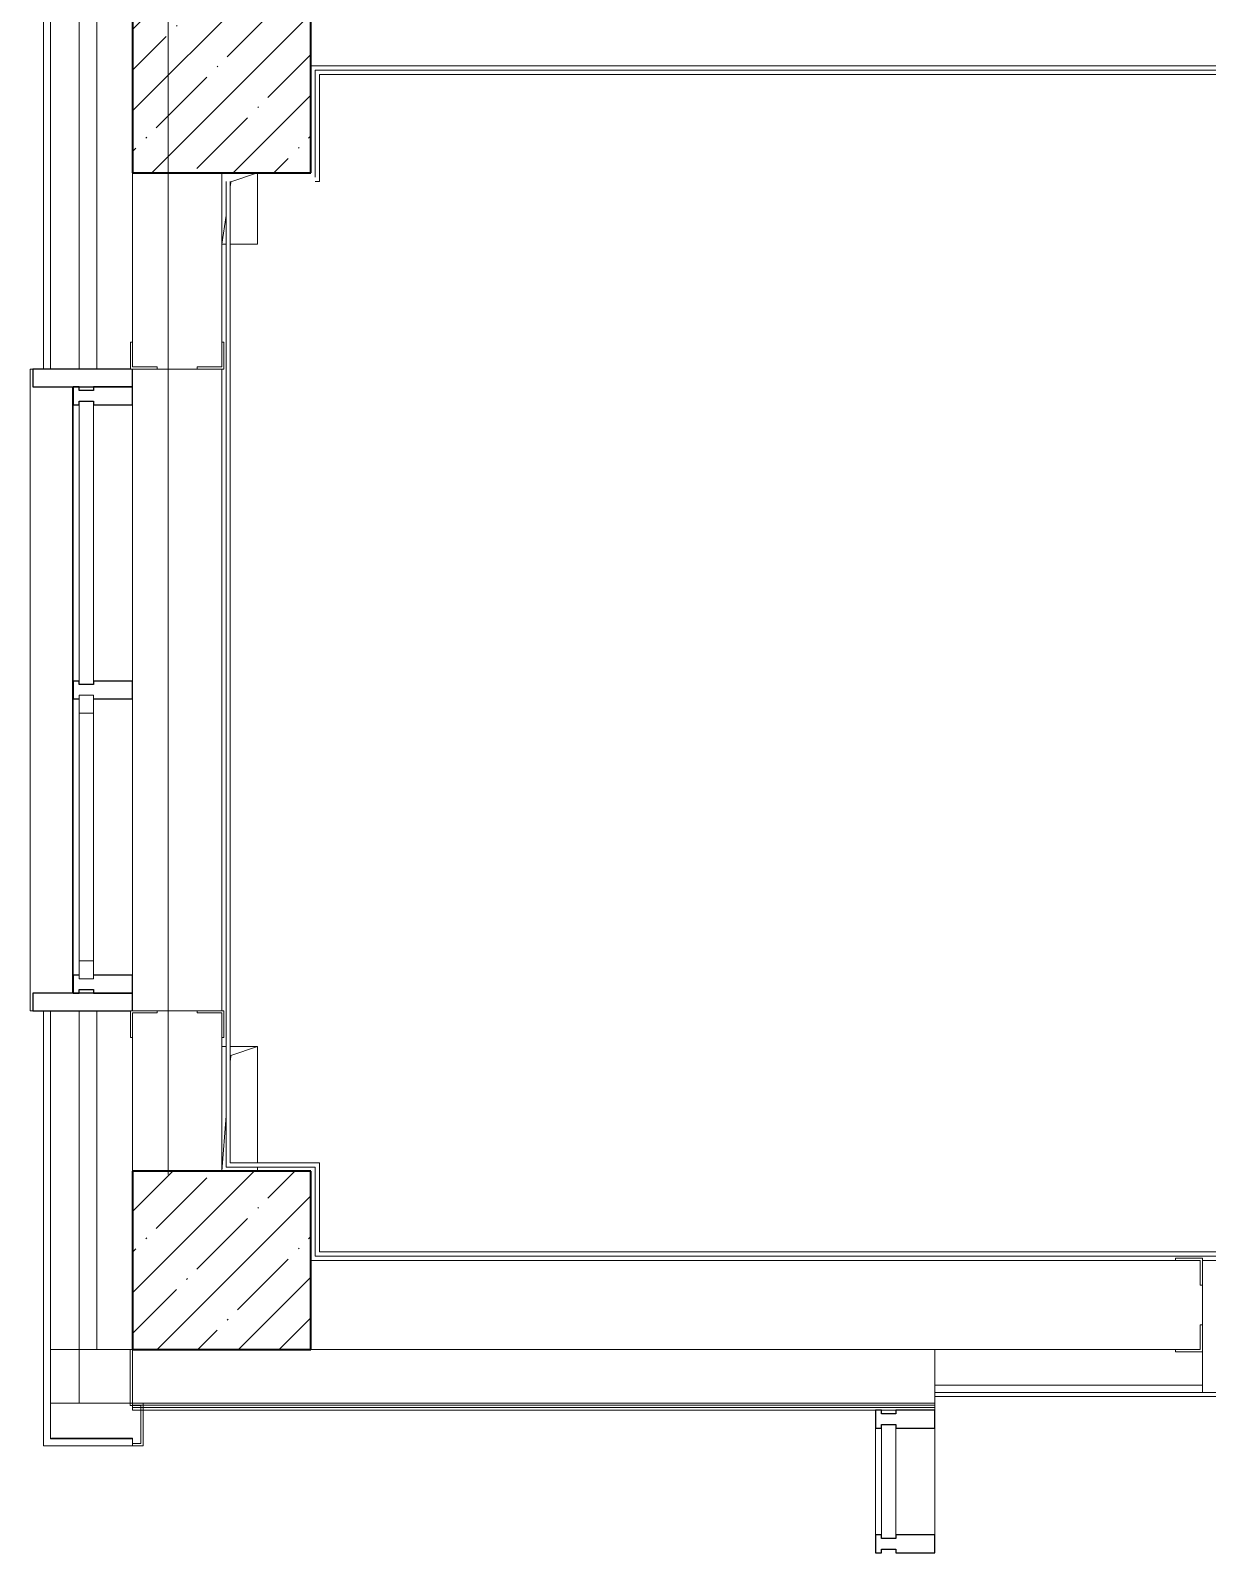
# Model space of a CAD drawing. Header units: millimetres. Extents: x 5993 to 95364, y 94667 to 143522.
# Drawn here: x 41601.2 to 41869.9, y 119998.1 to 120344 of the extents above; entities that cross this region are included whole.
import ezdxf

# ---------------------------------------------------------------- set-up
doc = ezdxf.new("R2010")
doc.units = ezdxf.units.MM
doc.linetypes.add('50_200_ШТРИХ_1Т_ш5_п1_п1_', pattern=[1400, 1000, -200, 0, -200])
doc.linetypes.add('Штрих короткий', pattern=[300, 150, -150])
for name, color, linetype, lineweight in [('0-2', 7, 'Continuous', 9), ('S-GRID-____-OTLN-1', 7, '50_200_ШТРИХ_1Т_ш5_п1_п1_', 9), ('Импосты витража', 7, 'Continuous', 9), ('Импосты витража-1', 7, 'Continuous', 25), ('Каркас_Импост', 7, 'Continuous', 13), ('Каркас_Импост-1', 7, 'Continuous', 9), ('Несущие колонны', 7, 'Continuous', 9), ('Несущие колонны-1', 7, 'Continuous', 35), ('Обобщенные модели', 7, 'Continuous', 9), ('Общие ребра', 7, 'Continuous', 9), ('Окна', 7, 'Continuous', 9), ('Остекление-1', 7, 'Continuous', 9), ('Перекрытия', 7, 'Continuous', 9), ('Перемычка-1', 7, 'Штрих короткий', 9), ('Стены', 7, 'Continuous', 9), ('Стены-1', 7, 'Continuous', 13)]:
    doc.layers.add(name, color=color, linetype=linetype, lineweight=lineweight)
doc.layers.add('Окна-1', color=7, linetype='Continuous', lineweight=9, true_color=0xa48f7a)

# ---------------------------------------------------------------- blocks, each defined once
blk = doc.blocks.new('BSC_Колонна _Прямоугольная - 500х500-V18-АИ2_01_План напольных покрытий и плинтусов 1го этажа _Часть 1_')
at = {"layer": 'Несущие колонны'}
h = blk.add_hatch(dxfattribs=at)
h.set_pattern_fill('FP_25', color=256, style=0, pattern_type=2)
h.set_pattern_definition([(45, (-150, -78400), (-114.04925, 114.04925), []), (45, (-35.95, -78400), (-114.04925, 114.04925), [201.613, -40.323, 3.353, -36.97])])
h.paths.add_polyline_path([(-250, -250), (250, -250), (250, 250), (-250, 250), (-250, 129.7)], flags=0)
at = {"layer": 'Несущие колонны-1'}
for p, q in [((250, 250), (-250, 250)), ((-250, 250), (-250, -250)), ((250, -250), (250, 250)), ((-250, -250), (250, -250))]:
    blk.add_line(p, q, dxfattribs=at)
blk = doc.blocks.new('BSC_Колонна _Прямоугольная - 500х500-V24-АИ2_01_План напольных покрытий и плинтусов 1го этажа _Часть 1_')
at = {"layer": 'Несущие колонны'}
h = blk.add_hatch(dxfattribs=at)
h.set_pattern_fill('FP_35', color=256, style=0, pattern_type=2)
h.set_pattern_definition([(45, (-150, -75100), (-114.04925, 114.04925), []), (45, (-35.95, -75100), (-114.04925, 114.04925), [201.613, -40.323, 3.353, -36.97])])
h.paths.add_polyline_path([(-250, -250), (250, -250), (250, 250), (-250, 250), (-250, 125.2)], flags=0)
at = {"layer": 'Несущие колонны-1'}
for p, q in [((250, 250), (-250, 250)), ((-250, 250), (-250, -250)), ((250, -250), (250, 250)), ((-250, -250), (250, -250))]:
    blk.add_line(p, q, dxfattribs=at)
blk = doc.blocks.new('Проем_Дверь_Прямоугольный - 1800х2700h_оконные проемы-25805030-АИ2_01_План напольных покрытий и плинтусов 1го этажа _Часть 1_')
at = {"layer": 'Перемычка-1'}
for p, q in [((900, 125), (-900, 125)), ((900, -125), (-900, -125))]:
    blk.add_line(p, q, dxfattribs=at)
blk = doc.blocks.new('Прямоугольный импост - Импост структурный с накладкой - 150мм-27090926-АИ2_01_План напольных покрытий и плинтусов 1го этажа _Часть 1_')
at = {"layer": 'Импосты витража-1'}
for p, q in [((-25, 0), (-25, 17)), ((-25, 17), (25, 17)), ((-15, 0), (-25, 0)), ((-15, -40), (-15, 0)), ((25, 0), (15, 0)), ((15, 0), (15, -40)), ((25, 17), (25, 0)), ((-25, -150), (-25, -40)), ((-25, -40), (-15, -40)), ((15, -40), (25, -40)), ((25, -40), (25, -150)), ((25, -150), (-25, -150))]:
    blk.add_line(p, q, dxfattribs=at)
blk = doc.blocks.new('PNS_Панель прямоугольная1 - Нр_Стекло - 40мм-31505753-АИ2_01_План напольных покрытий и плинтусов 1го этажа _Часть 1_')
at = {"layer": 'Остекление-1'}
for p, q in [((-150, 40), (150, 40)), ((-160, 0), (160, 0)), ((150, 0), (-150, 0))]:
    blk.add_line(p, q, dxfattribs=at)
blk = doc.blocks.new('Прямоугольный импост - Импост структурный с накладкой - 150мм-31505751-АИ2_01_План напольных покрытий и плинтусов 1го этажа _Часть 1_')
at = {"layer": 'Импосты витража'}
for p, q in [((1983, 69720), (1983, 70020)), ((2150, 69720), (2150, 70020))]:
    blk.add_line(p, q, dxfattribs=at)
blk = doc.blocks.new('Фахверк_СКБ_Уголок - 250_2700-27497298-АИ2_01_План напольных покрытий и плинтусов 1го этажа _Часть 1_')
at = {"layer": 'Обобщенные модели'}
for p, q in [((200, 181), (125, 181)), ((125, 181), (125, 106)), ((131, 106), (131, 175)), ((131, 175), (200, 175)), ((200, 175), (200, 181)), ((125, 106), (131, 106)), ((131, -6), (125, -6)), ((125, -6), (125, -81)), ((131, -75), (131, -6)), ((125, -81), (200, -81)), ((200, -75), (131, -75)), ((200, -81), (200, -75))]:
    blk.add_line(p, q, dxfattribs=at)
blk = doc.blocks.new('Фахверк_СКБ_Уголок - 250_3600-27498263-АИ2_01_План напольных покрытий и плинтусов 1го этажа _Часть 1_')
at = {"layer": 'Обобщенные модели'}
for p, q in [((200, 181), (125, 181)), ((125, 181), (125, 106)), ((131, 106), (131, 175)), ((131, 175), (200, 175)), ((200, 175), (200, 181)), ((125, 106), (131, 106)), ((131, -6), (125, -6)), ((125, -6), (125, -81)), ((131, -75), (131, -6)), ((125, -81), (200, -81)), ((200, -75), (131, -75)), ((200, -81), (200, -75))]:
    blk.add_line(p, q, dxfattribs=at)
blk = doc.blocks.new('AR_Отверстие прямоугольное _в плите_ - AR_Отверстие прямоугольное _в плите_-30511735-АИ2_01_План напольных покрытий и плинтусов 1го этажа _Часть 1_')
at = {"layer": 'Обобщенные модели'}
for p, q in [((-50, 100), (-50, -100)), ((-25, 75), (50, 100)), ((50, -100), (50, 100)), ((-26.5, 64.5), (-25, 75)), ((-50, -100), (-38.5, -19.5)), ((-50, -100), (-38.5, -100)), ((-26.5, -100), (50, -100))]:
    blk.add_line(p, q, dxfattribs=at)
blk = doc.blocks.new('AR_Отверстие прямоугольное _в плите_ - AR_Отверстие прямоугольное _в плите_-30511999-АИ2_01_План напольных покрытий и плинтусов 1го этажа _Часть 1_')
at = {"layer": 'Обобщенные модели'}
for p, q in [((-38, 175), (-50, 175)), ((50, 175), (-26, 175)), ((-25, 150), (50, 175)), ((50, -151), (50, 175)), ((-26, 137), (-25, 150)), ((-50, -175), (-38, -19)), ((50, -175), (50, -163))]:
    blk.add_line(p, q, dxfattribs=at)
blk = doc.blocks.new('Отлив_СКБ - Отлив витража_120_НВФ-31885689-АИ2_01_План напольных покрытий и плинтусов 1го этажа _Часть 1_')
at = {"layer": 'Окна'}
for p, q in [((0, 113), (0, 120)), ((1800, 120), (0, 120)), ((1800, 120), (1800, 113)), ((50, 2), (1750, 2))]:
    blk.add_line(p, q, dxfattribs=at)
blk = doc.blocks.new('PNS_Панель прямоугольная2 - Нр_Стекло - 40мм-26243474-АИ2_01_План напольных покрытий и плинтусов 1го этажа _Часть 1_')
at = {"layer": 'Каркас_Импост'}
for p, q in [((-397.5, 0), (-397.5, 40)), ((-397.5, 40), (-347.5, 40)), ((-347.5, 40), (-347.5, 0)), ((397.5, 40), (347.5, 40)), ((347.5, 40), (347.5, 0)), ((397.5, 0), (397.5, 40)), ((-347.5, 0), (-397.5, 0)), ((347.5, 0), (397.5, 0))]:
    blk.add_line(p, q, dxfattribs=at)
at = {"layer": 'Каркас_Импост-1'}
for p, q in [((-347.5, 40), (347.5, 40)), ((-347.5, 0), (347.5, 0))]:
    blk.add_line(p, q, dxfattribs=at)
blk = doc.blocks.new('Прямоугольный импост - Импост структурный с накладкой - 150мм-25647633-АИ2_01_План напольных покрытий и плинтусов 1го этажа _Часть 1_')
at = {"layer": 'Импосты витража-1'}
for p, q in [((-25, 0), (-25, 17)), ((-25, 17), (25, 17)), ((-15, 0), (-25, 0)), ((-15, -40), (-15, 0)), ((25, 17), (25, 0)), ((-25, -150), (-25, -40)), ((-25, -40), (-15, -40)), ((25, -40), (25, -150)), ((25, -150), (-25, -150))]:
    blk.add_line(p, q, dxfattribs=at)
blk = doc.blocks.new('Прямоугольный импост - Импост структурный с накладкой - 150мм-25647642-АИ2_01_План напольных покрытий и плинтусов 1го этажа _Часть 1_')
at = {"layer": 'Импосты витража'}
for p, q in [((103600, 79475), (103600, 80250)), ((103767, 79475), (103767, 80250))]:
    blk.add_line(p, q, dxfattribs=at)
blk = doc.blocks.new('Прямоугольный импост - Импост структурный с накладкой - 150мм-V165-АИ2_01_План напольных покрытий и плинтусов 1го этажа _Часть 1_')
at = {"layer": 'Импосты витража-1'}
for p, q in [((-25, 0), (-25, 17)), ((-25, 17), (25, 17)), ((25, 0), (15, 0)), ((15, 0), (15, -40)), ((25, 17), (25, 0)), ((-25, -150), (-25, -40)), ((15, -40), (25, -40)), ((25, -40), (25, -150)), ((25, -150), (-25, -150))]:
    blk.add_line(p, q, dxfattribs=at)
blk = doc.blocks.new('PNS_Панель прямоугольная1 - Нр_Стекло - 40мм-25259299-АИ2_01_План напольных покрытий и плинтусов 1го этажа _Часть 1_')
at = {"layer": 'Остекление-1'}
for p, q in [((-387.5, 40), (387.5, 40)), ((-397.5, 0), (397.5, 0)), ((387.5, 0), (-387.5, 0))]:
    blk.add_line(p, q, dxfattribs=at)
blk = doc.blocks.new('Прямоугольный импост - Импост структурный с накладкой - 150мм-25647644-АИ2_01_План напольных покрытий и плинтусов 1го этажа _Часть 1_')
at = {"layer": 'Импосты витража-1'}
for p, q in [((-25, 0), (-25, 17)), ((-25, 17), (25, 17)), ((-15, 0), (-25, 0)), ((-15, -40), (-15, 0)), ((25, 0), (15, 0)), ((15, 0), (15, -40)), ((25, 17), (25, 0)), ((-25, -150), (-25, -40)), ((-25, -40), (-15, -40)), ((15, -40), (25, -40)), ((25, -40), (25, -150)), ((25, -150), (-25, -150))]:
    blk.add_line(p, q, dxfattribs=at)
blk = doc.blocks.new('Прямоугольный импост - Откос НВФ_50х280 мм-25993834-АИ2_01_План напольных покрытий и плинтусов 1го этажа _Часть 1_')
at = {"layer": 'Импосты витража-1'}
for p, q in [((-50, 130), (0, 130)), ((-50, -150), (-50, 130)), ((0, 130), (0, -144)), ((0, -150), (-50, -150))]:
    blk.add_line(p, q, dxfattribs=at)
blk = doc.blocks.new('Прямоугольный импост - Откос НВФ_50х280 мм-25993838-АИ2_01_План напольных покрытий и плинтусов 1го этажа _Часть 1_')
at = {"layer": 'Импосты витража-1'}
for p, q in [((0, 130), (-50, 130)), ((-50, 130), (-50, -150)), ((0, -144), (0, 130)), ((-50, -150), (0, -150))]:
    blk.add_line(p, q, dxfattribs=at)
blk = doc.blocks.new('О_Общий_Откосы металлические_СКБ_Боковой - О_Общий_Откосы металлические_СКБ_Боковой-V299-АИ2_01_План напольных покрытий и плинтусов 1го этажа _Часть 1_')
at = {"layer": 'Обобщенные модели'}
for p, q in [((0, 0), (-120, 0)), ((-120, 0), (-120, -30)), ((0, -30), (0, 0)), ((-120, -30), (-270, -30)), ((-270, -30), (-270, -37)), ((-270, -37), (-113, -37)), ((-113, -37), (-113, -7)), ((-113, -7), (-7, -7)), ((-7, -7), (-7, -30)), ((-7, -30), (0, -30))]:
    blk.add_line(p, q, dxfattribs=at)
blk = doc.blocks.new('Отлив_СКБ1 - Отлив в уровне цоколя _RAL 1019_-32317937-АИ2_01_План напольных покрытий и плинтусов 1го этажа _Часть 1_')
at = {"layer": 'Окна-1'}
blk.add_hatch(color=256, dxfattribs=at).paths.add_polyline_path([(227.4, 2), (0, 2), (0, 0), (227.4, 0)], flags=0)
at = {"layer": 'Окна'}
for p, q in [((0, 2), (0, 0)), ((227.4, 2), (227.4, 0)), ((227.4, 0), (0, 0))]:
    blk.add_line(p, q, dxfattribs=at)

msp = doc.modelspace()

# ---------------------------------------------------------------- linework, layer by layer
at = {"layer": 'S-GRID-____-OTLN-1', "color": 251, "ltscale": 0.6, "true_color": 0x636466}
msp.add_line((41632.66, 118402.62), (41632.66, 121495.1), dxfattribs=at)
at = {"layer": 'Общие ребра'}
for p, q in [((41605.81, 120364.34), (41605.81, 120266.66)), ((41605.81, 120266.66), (41605.81, 120364.34)), ((41612.32, 120266.66), (41612.32, 120364.34)), ((41616.39, 120266.66), (41616.39, 120364.34)), ((41624.53, 120311.43), (41624.53, 120272.77)), ((41624.53, 120272.77), (41624.53, 120311.43)), ((41605.81, 120120.15), (41605.81, 120042.83)), ((41605.81, 120042.83), (41605.81, 120120.15)), ((41612.32, 120042.83), (41612.32, 120120.15)), ((41616.39, 120042.83), (41616.39, 120120.15)), ((41624.53, 120114.05), (41624.53, 120083.52)), ((41624.53, 120083.52), (41624.53, 120114.05)), ((41807.67, 120042.83), (41862.61, 120042.83)), ((41862.61, 120042.83), (41807.67, 120042.83)), ((41807.67, 120034.69), (41868.72, 120034.69)), ((41807.67, 120030.13), (41624.53, 120030.13)), ((41807.67, 120029.64), (41624.53, 120029.64))]:
    msp.add_line(p, q, dxfattribs=at)
at = {"layer": 'Перекрытия'}
msp.add_line((42023.37, 120032.08), (41807.67, 120032.08), dxfattribs=at)
at = {"layer": 'Стены'}
for p, q in [((41666.21, 120334.87), (42021.42, 120334.87)), ((41666.21, 120310.45), (41666.21, 120334.87)), ((42021.42, 120333.9), (41667.18, 120333.9)), ((41667.18, 120333.9), (41667.18, 120309.48)), ((41645.86, 120084.5), (41645.86, 120309.48)), ((41646.83, 120309.48), (41646.83, 120085.48)), ((41667.18, 120309.48), (41666.21, 120309.48)), ((41644.88, 120266.66), (41644.88, 120120.15)), ((41666.21, 120084.5), (41645.86, 120084.5)), ((41646.83, 120085.48), (41667.18, 120085.48)), ((41666.21, 120064.15), (41666.21, 120084.5)), ((41667.18, 120085.48), (41667.18, 120065.13)), ((42022.39, 120064.15), (41666.21, 120064.15)), ((41667.18, 120065.13), (42021.42, 120065.13)), ((41868.72, 120063.17), (41950.11, 120063.17)), ((41950.11, 120033.06), (41868.72, 120033.06)), ((41612.32, 120030.62), (41605.81, 120030.62))]:
    msp.add_line(p, q, dxfattribs=at)
at = {"layer": 'Стены-1'}
for p, q in [((41604.18, 120364.34), (41604.18, 120266.66)), ((41665.23, 120335.85), (42235, 120335.85)), ((41644.88, 120272.77), (41644.88, 120311.43)), ((41604.18, 120266.66), (41605.81, 120266.66)), ((41605.81, 120266.66), (41624.04, 120266.66)), ((41630.15, 120266.66), (41639.26, 120266.66)), ((41604.18, 120120.15), (41604.18, 120022.48)), ((41605.81, 120120.15), (41604.18, 120120.15)), ((41624.04, 120120.15), (41605.81, 120120.15)), ((41639.26, 120120.15), (41630.15, 120120.15)), ((41644.88, 120083.52), (41644.88, 120114.05)), ((41862.61, 120063.17), (41665.23, 120063.17)), ((41868.72, 120048.44), (41868.72, 120057.56)), ((41605.81, 120042.83), (41624.53, 120042.83)), ((41605.81, 120022.48), (41605.81, 120042.83)), ((41624.53, 120042.83), (41612.32, 120042.83)), ((41612.32, 120042.83), (41612.32, 120030.62)), ((41807.67, 120042.83), (41665.23, 120042.83)), ((41665.23, 120042.83), (41807.67, 120042.83)), ((41807.67, 120030.62), (41807.67, 120042.83)), ((41807.67, 120042.83), (41807.67, 120033.06)), ((41868.72, 120033.06), (41868.72, 120042.34)), ((41807.67, 120033.06), (41868.72, 120033.06)), ((41612.32, 120030.62), (41807.67, 120030.62)), ((41807.67, 120030.62), (41624.53, 120030.62)), ((41624.53, 120030.62), (41624.53, 120028.99)), ((41624.53, 120028.99), (41807.67, 120028.99)), ((41807.67, 120028.99), (41807.67, 120030.62)), ((41604.18, 120022.48), (41604.18, 120020.85)), ((41604.18, 120020.85), (41624.53, 120020.85)), ((41624.53, 120022.48), (41605.81, 120022.48)), ((41624.53, 120020.85), (41624.53, 120022.48))]:
    msp.add_line(p, q, dxfattribs=at)

# ---------------------------------------------------------------- block references
at = {"layer": '0-2', "xscale": 0.08139549610658335, "yscale": 0.08139549610658335, "zscale": 0.08139549610658335}
for name, p in [('BSC_Колонна _Прямоугольная - 500х500-V18-АИ2_01_План напольных покрытий и плинтусов 1го этажа _Часть 1_', (41644.88, 120331.78)), ('AR_Отверстие прямоугольное _в плите_ - AR_Отверстие прямоугольное _в плите_-30511735-АИ2_01_План напольных покрытий и плинтусов 1го этажа _Часть 1_', (41648.99, 120303.29)), ('AR_Отверстие прямоугольное _в плите_ - AR_Отверстие прямоугольное _в плите_-30511999-АИ2_01_План напольных покрытий и плинтусов 1го этажа _Часть 1_', (41648.95, 120097.77)), ('BSC_Колонна _Прямоугольная - 500х500-V24-АИ2_01_План напольных покрытий и плинтусов 1го этажа _Часть 1_', (41644.88, 120063.17)), ('Прямоугольный импост - Импост структурный с накладкой - 150мм-31505751-АИ2_01_План напольных покрытий и плинтусов 1го этажа _Часть 1_', (41632.67, 114325.61))]:
    msp.add_blockref(name, p, dxfattribs=at)
for name, p, rotation in [('Фахверк_СКБ_Уголок - 250_2700-27497298-АИ2_01_План напольных покрытий и плинтусов 1го этажа _Часть 1_', (41638.78, 120256.49), 89.99999999999991), ('Отлив_СКБ - Отлив витража_120_НВФ-31885689-АИ2_01_План напольных покрытий и плинтусов 1го этажа _Часть 1_', (41610.94, 120120.15), 90), ('Прямоугольный импост - Откос НВФ_50х280 мм-25993838-АИ2_01_План напольных покрытий и плинтусов 1го этажа _Часть 1_', (41612.32, 120266.66), 89.99999999999773), ('Проем_Дверь_Прямоугольный - 1800х2700h_оконные проемы-25805030-АИ2_01_План напольных покрытий и плинтусов 1го этажа _Часть 1_', (41634.71, 120193.41), 269.9999999999999), ('Прямоугольный импост - Импост структурный с накладкой - 150мм-25647642-АИ2_01_План напольных покрытий и плинтусов 1го этажа _Часть 1_', (50057.1, 126727.43), 180), ('PNS_Панель прямоугольная1 - Нр_Стекло - 40мм-25259299-АИ2_01_План напольных покрытий и плинтусов 1го этажа _Часть 1_', (41612.32, 120226.98), 269.9999999999977), ('Прямоугольный импост - Импост структурный с накладкой - 150мм-25647642-АИ2_01_План напольных покрытий и плинтусов 1го этажа _Часть 1_', (50057.1, 126660.28), 180), ('PNS_Панель прямоугольная2 - Нр_Стекло - 40мм-26243474-АИ2_01_План напольных покрытий и плинтусов 1го этажа _Часть 1_', (41612.32, 120159.83), 269.9999999999977), ('Фахверк_СКБ_Уголок - 250_2700-27497298-АИ2_01_План напольных покрытий и плинтусов 1го этажа _Часть 1_', (41630.64, 120130.33), 269.9999999999999), ('Фахверк_СКБ_Уголок - 250_3600-27498263-АИ2_01_План напольных покрытий и плинтусов 1го этажа _Часть 1_', (41878.89, 120057.07), 180), ('О_Общий_Откосы металлические_СКБ_Боковой - О_Общий_Откосы металлические_СКБ_Боковой-V299-АИ2_01_План напольных покрытий и плинтусов 1го этажа _Часть 1_', (41626.97, 120020.85), 270.0000000000002), ('PNS_Панель прямоугольная1 - Нр_Стекло - 40мм-31505753-АИ2_01_План напольных покрытий и плинтусов 1го этажа _Часть 1_', (41795.46, 120012.71), 269.9999999999999), ('Отлив_СКБ1 - Отлив в уровне цоколя _RAL 1019_-32317937-АИ2_01_План напольных покрытий и плинтусов 1го этажа _Часть 1_', (41624.48, 120022.64), 180)]:
    msp.add_blockref(name, p, dxfattribs=dict(at, rotation=rotation))
at = {"layer": '0-2', "extrusion": (0, 0, -1), "xscale": 0.08139549610658335, "yscale": 0.08139549610658335, "zscale": 0.08139549610658335}
for name, p, rotation in [('Прямоугольный импост - Импост структурный с накладкой - 150мм-25647644-АИ2_01_План напольных покрытий и плинтусов 1го этажа _Часть 1_', (-41612.32, 120260.56), 270.0000000000023), ('Прямоугольный импост - Импост структурный с накладкой - 150мм-25647633-АИ2_01_План напольных покрытий и плинтусов 1го этажа _Часть 1_', (-41612.32, 120193.41), 270.0000000000023), ('Прямоугольный импост - Импост структурный с накладкой - 150мм-V165-АИ2_01_План напольных покрытий и плинтусов 1го этажа _Часть 1_', (-41612.32, 120126.26), 270.0000000000023), ('Прямоугольный импост - Откос НВФ_50х280 мм-25993834-АИ2_01_План напольных покрытий и плинтусов 1го этажа _Часть 1_', (-41612.32, 120120.15), 270.0000000000023), ('Прямоугольный импост - Импост структурный с накладкой - 150мм-27090926-АИ2_01_План напольных покрытий и плинтусов 1го этажа _Часть 1_', (-41795.46, 120026.95), 270.0000000000001), ('Прямоугольный импост - Импост структурный с накладкой - 150мм-27090926-АИ2_01_План напольных покрытий и плинтусов 1го этажа _Часть 1_', (-41795.46, 119998.47), 270.0000000000001)]:
    msp.add_blockref(name, p, dxfattribs=dict(at, rotation=rotation))

doc.saveas('drawing.dxf')
